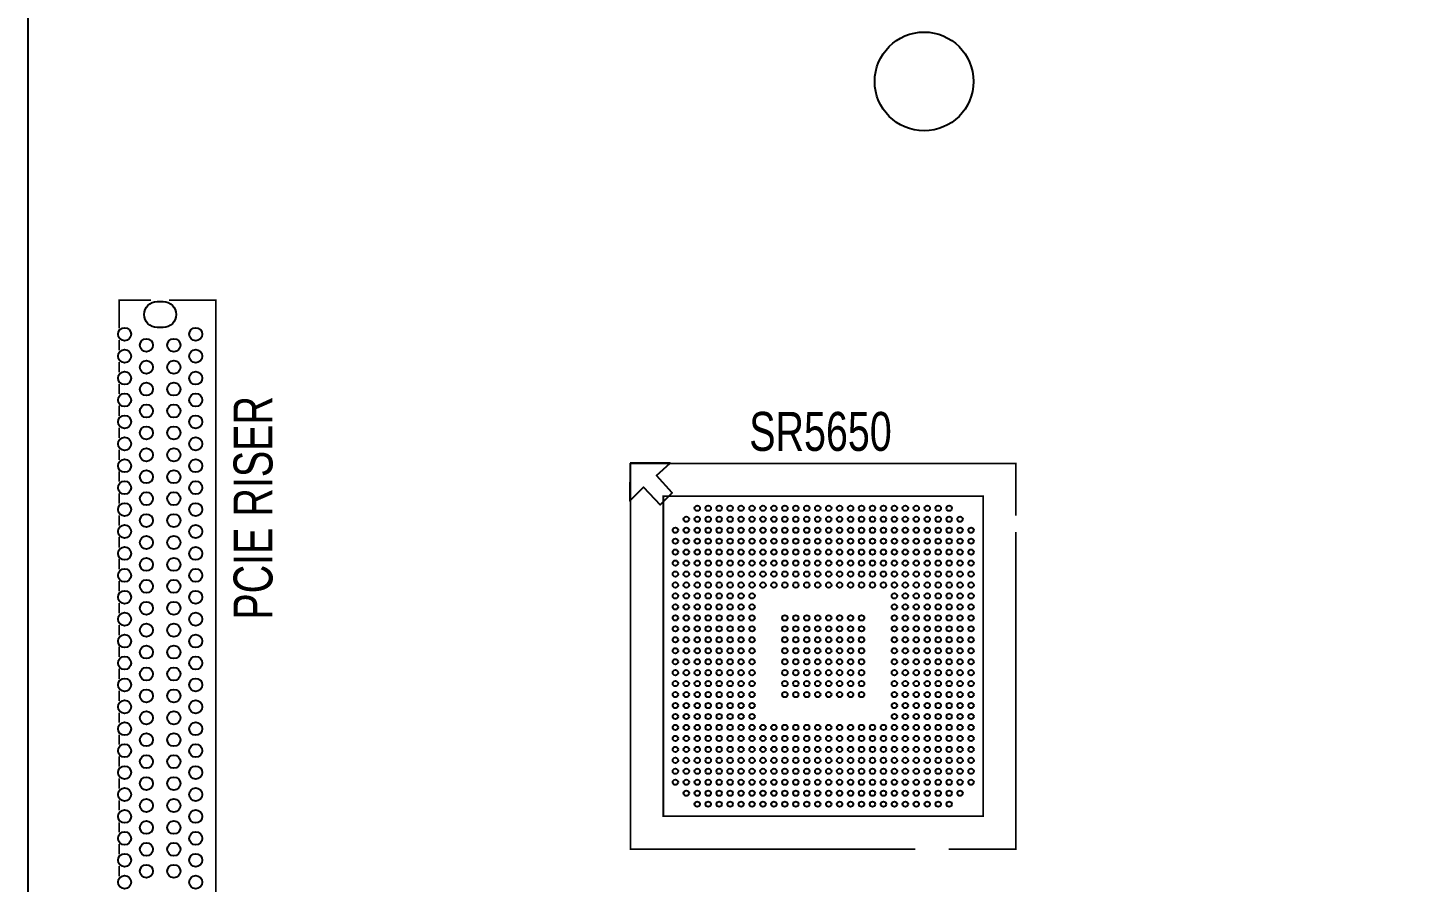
# Model space of a CAD drawing. Extents: x 0 to 344, y -1 to 330.
# Drawn here: x 0 to 126.9, y 78.4 to 156.4 of the extents above; entities that cross this region are included whole.
import ezdxf

# ---------------------------------------------------------------- set-up
doc = ezdxf.new("R2010")
doc.units = 0
for name, color, linetype in [('BOARD_GEOMETRY_OUTLINE', 2, 'CONTINUOUS'), ('BOARD_GEOMETRY_SILKSCREEN_TOP', 1, 'CONTINUOUS'), ('PACKAGE_GEOMETRY_SILKSCREEN_TOP', 3, 'CONTINUOUS'), ('PIN_TOP', 4, 'CONTINUOUS')]:
    doc.layers.add(name, color=color, linetype=linetype)

msp = doc.modelspace()

# ---------------------------------------------------------------- linework, layer by layer
at = {"layer": 'BOARD_GEOMETRY_OUTLINE'}
msp.add_lwpolyline([(0, 328.200004), (0, 1.999996, 0.414214), (1.999996, 0), (328.200004, 0, 0.414214), (330.2, 1.999996), (330.2, 328.200004, 0.414214), (328.200004, 330.2), (1.999996, 330.2, 0.414214)], format="xyb", close=True, dxfattribs=at)
msp.add_lwpolyline([(0, 328.200004), (0, 1.999996, 0.414214), (1.999996, 0), (328.200004, 0, 0.414214), (330.2, 1.999996)], format="xyb", dxfattribs=at)
at = {"layer": 'BOARD_GEOMETRY_SILKSCREEN_TOP', "const_width": 0.1524}
msp.add_lwpolyline([(75.847702, 145.005552), (75.84694, 145.00479)], dxfattribs=at)
at = {"layer": 'PACKAGE_GEOMETRY_SILKSCREEN_TOP', "const_width": 0.1524}
for points in [[(11.247882, 131.563364), (8.336026, 131.563364), (8.336026, 128.985264)], [(8.336026, 45.927264), (8.336026, 42.333164), (17.186148, 42.333164), (17.186148, 131.563364), (12.898882, 131.563364)], [(8.336026, 126.978664), (8.336026, 127.918464)], [(8.336026, 124.972064), (8.336026, 125.911864)], [(8.336026, 122.990864), (8.336026, 123.905264)], [(8.336026, 120.984264), (8.336026, 121.924064)], [(8.336026, 118.977664), (8.336026, 119.917464)], [(8.336026, 116.971064), (8.336026, 117.910864)], [(81.04124, 81.468214), (55.036212, 81.468214), (55.036212, 116.668042)], [(55.036212, 116.668042), (90.23604, 116.668042), (90.23604, 111.893858)], [(8.336026, 114.989864), (8.336026, 115.929664)], [(8.336026, 112.983264), (8.336026, 113.923064)], [(8.336026, 110.976664), (8.336026, 111.916464)], [(90.23604, 110.407958), (90.23604, 81.468214), (84.08924, 81.468214)], [(8.336026, 108.970064), (8.336026, 109.935264)], [(8.336026, 106.988864), (8.336026, 107.928664)], [(8.336026, 104.982264), (8.336026, 105.922064)], [(8.336026, 102.975664), (8.336026, 103.915464)], [(8.336026, 100.969064), (8.336026, 101.908864)], [(8.336026, 98.987864), (8.336026, 99.927664)], [(8.336026, 96.981264), (8.336026, 97.921064)], [(8.336026, 94.974664), (8.336026, 95.914464)], [(8.336026, 92.993464), (8.336026, 93.907864)], [(8.336026, 90.986864), (8.336026, 91.901264)], [(8.336026, 88.980264), (8.336026, 89.920064)], [(8.336026, 86.973664), (8.336026, 87.913464)], [(8.336026, 84.992464), (8.336026, 85.906864)], [(8.336026, 82.985864), (8.336026, 83.925664)], [(8.336026, 80.979264), (8.336026, 81.919064)], [(8.336026, 78.972664), (8.336026, 79.912464)]]:
    msp.add_lwpolyline(points, dxfattribs=at)
at = {"layer": 'PACKAGE_GEOMETRY_SILKSCREEN_TOP'}
msp.add_lwpolyline([(55.008526, 116.695728), (54.983126, 113.241328), (56.227726, 114.511328), (57.751726, 112.885728), (58.843926, 113.977928), (57.421526, 115.552728), (58.666126, 116.695728)], close=True, dxfattribs=at)
msp.add_lwpolyline([(55.008526, 116.695728), (54.983126, 113.241328), (56.227726, 114.511328), (57.751726, 112.885728), (58.843926, 113.977928), (57.421526, 115.552728), (58.666126, 116.695728)], close=True, dxfattribs=at)
at = {"layer": 'PACKAGE_GEOMETRY_SILKSCREEN_TOP', "const_width": 0.1524}
msp.add_lwpolyline([(58.036206, 113.668048), (87.236046, 113.668048), (87.236046, 84.468208), (58.036206, 84.468208)], close=True, dxfattribs=at)
at = {"layer": 'PIN_TOP'}
msp.add_lwpolyline([(11.806682, 131.429252), (12.365482, 131.429252, -1), (12.365482, 129.067052), (11.806682, 129.067052, -1)], format="xyb", close=True, dxfattribs=at)
for centre, radius in [((81.849976, 151.51989), 4.5085), ((8.836152, 128.448308), 0.5969), ((15.336012, 128.448308), 0.5969), ((8.836152, 126.448312), 0.5969), ((10.836148, 127.44831), 0.5969), ((13.336016, 127.44831), 0.5969), ((15.336012, 126.448312), 0.5969), ((10.836148, 125.448314), 0.5969), ((13.336016, 125.448314), 0.5969), ((8.836152, 124.448316), 0.5969), ((15.336012, 124.448316), 0.5969), ((10.836148, 123.448318), 0.5969), ((13.336016, 123.448318), 0.5969), ((8.836152, 122.44832), 0.5969), ((10.836148, 121.448322), 0.5969), ((13.336016, 121.448322), 0.5969), ((15.336012, 122.44832), 0.5969), ((8.836152, 120.448324), 0.5969), ((15.336012, 120.448324), 0.5969), ((10.836148, 119.448326), 0.5969), ((13.336016, 119.448326), 0.5969), ((8.836152, 118.448328), 0.5969), ((10.836148, 117.44833), 0.5969), ((13.336016, 117.44833), 0.5969), ((15.336012, 118.448328), 0.5969), ((8.836152, 116.448332), 0.5969), ((15.336012, 116.448332), 0.5969), ((10.836148, 115.448334), 0.5969), ((13.336016, 115.448334), 0.5969), ((8.836152, 114.448336), 0.5969), ((15.336012, 114.448336), 0.5969), ((8.836152, 112.44834), 0.5969), ((10.836148, 113.448338), 0.5969), ((13.336016, 113.448338), 0.5969), ((15.336012, 112.44834), 0.5969), ((10.836148, 111.448342), 0.5969), ((13.336016, 111.448342), 0.5969), ((60.136024, 111.56823), 0.24511), ((61.136022, 112.568228), 0.24511), ((61.136022, 111.56823), 0.24511), ((62.13602, 112.568228), 0.24511), ((62.13602, 111.56823), 0.24511), ((63.136018, 112.568228), 0.24511), ((63.136018, 111.56823), 0.24511), ((64.136016, 112.568228), 0.24511), ((64.136016, 111.56823), 0.24511), ((65.136014, 112.568228), 0.24511), ((65.136014, 111.56823), 0.24511), ((66.136012, 112.568228), 0.24511), ((66.136012, 111.56823), 0.24511), ((67.13601, 112.568228), 0.24511), ((67.13601, 111.56823), 0.24511), ((68.136008, 112.568228), 0.24511), ((68.136008, 111.56823), 0.24511), ((69.136006, 112.568228), 0.24511), ((69.136006, 111.56823), 0.24511), ((70.136004, 112.568228), 0.24511), ((70.136004, 111.56823), 0.24511), ((71.136002, 112.568228), 0.24511), ((71.136002, 111.56823), 0.24511), ((72.136, 112.568228), 0.24511), ((72.136, 111.56823), 0.24511), ((73.136252, 112.568228), 0.24511), ((73.136252, 111.56823), 0.24511), ((74.13625, 112.568228), 0.24511), ((74.13625, 111.56823), 0.24511), ((75.136248, 112.568228), 0.24511), ((75.136248, 111.56823), 0.24511), ((76.136246, 112.568228), 0.24511), ((76.136246, 111.56823), 0.24511), ((77.136244, 112.568228), 0.24511), ((77.136244, 111.56823), 0.24511), ((78.136242, 112.568228), 0.24511), ((78.136242, 111.56823), 0.24511), ((79.13624, 112.568228), 0.24511), ((79.13624, 111.56823), 0.24511), ((80.136238, 112.568228), 0.24511), ((80.136238, 111.56823), 0.24511), ((81.136236, 112.568228), 0.24511), ((81.136236, 111.56823), 0.24511), ((82.136234, 112.568228), 0.24511), ((82.136234, 111.56823), 0.24511), ((83.136232, 112.568228), 0.24511), ((83.136232, 111.56823), 0.24511), ((84.13623, 112.568228), 0.24511), ((84.13623, 111.56823), 0.24511), ((85.136228, 111.56823), 0.24511), ((8.836152, 110.448344), 0.5969), ((15.336012, 110.448344), 0.5969), ((59.136026, 110.568232), 0.24511), ((60.136024, 110.568232), 0.24511), ((61.136022, 110.568232), 0.24511), ((62.13602, 110.568232), 0.24511), ((63.136018, 110.568232), 0.24511), ((64.136016, 110.568232), 0.24511), ((65.136014, 110.568232), 0.24511), ((66.136012, 110.568232), 0.24511), ((67.13601, 110.568232), 0.24511), ((68.136008, 110.568232), 0.24511), ((69.136006, 110.568232), 0.24511), ((70.136004, 110.568232), 0.24511), ((71.136002, 110.568232), 0.24511), ((72.136, 110.568232), 0.24511), ((73.136252, 110.568232), 0.24511), ((74.13625, 110.568232), 0.24511), ((75.136248, 110.568232), 0.24511), ((76.136246, 110.568232), 0.24511), ((77.136244, 110.568232), 0.24511), ((78.136242, 110.568232), 0.24511), ((79.13624, 110.568232), 0.24511), ((80.136238, 110.568232), 0.24511), ((81.136236, 110.568232), 0.24511), ((82.136234, 110.568232), 0.24511), ((83.136232, 110.568232), 0.24511), ((84.13623, 110.568232), 0.24511), ((85.136228, 110.568232), 0.24511), ((86.136226, 110.568232), 0.24511), ((10.836148, 109.448346), 0.5969), ((13.336016, 109.448346), 0.5969), ((59.136026, 109.568234), 0.24511), ((60.136024, 109.568234), 0.24511), ((61.136022, 109.568234), 0.24511), ((62.13602, 109.568234), 0.24511), ((63.136018, 109.568234), 0.24511), ((64.136016, 109.568234), 0.24511), ((65.136014, 109.568234), 0.24511), ((66.136012, 109.568234), 0.24511), ((67.13601, 109.568234), 0.24511), ((68.136008, 109.568234), 0.24511), ((69.136006, 109.568234), 0.24511), ((70.136004, 109.568234), 0.24511), ((71.136002, 109.568234), 0.24511), ((72.136, 109.568234), 0.24511), ((73.136252, 109.568234), 0.24511), ((74.13625, 109.568234), 0.24511), ((75.136248, 109.568234), 0.24511), ((76.136246, 109.568234), 0.24511), ((77.136244, 109.568234), 0.24511), ((78.136242, 109.568234), 0.24511), ((79.13624, 109.568234), 0.24511), ((80.136238, 109.568234), 0.24511), ((81.136236, 109.568234), 0.24511), ((82.136234, 109.568234), 0.24511), ((83.136232, 109.568234), 0.24511), ((84.13623, 109.568234), 0.24511), ((85.136228, 109.568234), 0.24511), ((86.136226, 109.568234), 0.24511), ((8.836152, 108.448348), 0.5969), ((10.836148, 107.44835), 0.5969), ((13.336016, 107.44835), 0.5969), ((15.336012, 108.448348), 0.5969), ((59.136026, 108.568236), 0.24511), ((60.136024, 108.568236), 0.24511), ((61.136022, 108.568236), 0.24511), ((62.13602, 108.568236), 0.24511), ((63.136018, 108.568236), 0.24511), ((64.136016, 108.568236), 0.24511), ((65.136014, 108.568236), 0.24511), ((66.136012, 108.568236), 0.24511), ((67.13601, 108.568236), 0.24511), ((68.136008, 108.568236), 0.24511), ((69.136006, 108.568236), 0.24511), ((70.136004, 108.568236), 0.24511), ((71.136002, 108.568236), 0.24511), ((72.136, 108.568236), 0.24511), ((73.136252, 108.568236), 0.24511), ((74.13625, 108.568236), 0.24511), ((75.136248, 108.568236), 0.24511), ((76.136246, 108.568236), 0.24511), ((77.136244, 108.568236), 0.24511), ((78.136242, 108.568236), 0.24511), ((79.13624, 108.568236), 0.24511), ((80.136238, 108.568236), 0.24511), ((81.136236, 108.568236), 0.24511), ((82.136234, 108.568236), 0.24511), ((83.136232, 108.568236), 0.24511), ((84.13623, 108.568236), 0.24511), ((85.136228, 108.568236), 0.24511), ((86.136226, 108.568236), 0.24511), ((8.836152, 106.448352), 0.5969), ((15.336012, 106.448352), 0.5969), ((59.136026, 107.568238), 0.24511), ((59.136026, 106.56824), 0.24511), ((60.136024, 107.568238), 0.24511), ((60.136024, 106.56824), 0.24511), ((61.136022, 107.568238), 0.24511), ((61.136022, 106.56824), 0.24511), ((62.13602, 107.568238), 0.24511), ((62.13602, 106.56824), 0.24511), ((63.136018, 107.568238), 0.24511), ((63.136018, 106.56824), 0.24511), ((64.136016, 107.568238), 0.24511), ((64.136016, 106.56824), 0.24511), ((65.136014, 107.568238), 0.24511), ((65.136014, 106.56824), 0.24511), ((66.136012, 107.568238), 0.24511), ((66.136012, 106.56824), 0.24511), ((67.13601, 107.568238), 0.24511), ((67.13601, 106.56824), 0.24511), ((68.136008, 107.568238), 0.24511), ((68.136008, 106.56824), 0.24511), ((69.136006, 107.568238), 0.24511), ((69.136006, 106.56824), 0.24511), ((70.136004, 107.568238), 0.24511), ((70.136004, 106.56824), 0.24511), ((71.136002, 107.568238), 0.24511), ((71.136002, 106.56824), 0.24511), ((72.136, 107.568238), 0.24511), ((72.136, 106.56824), 0.24511), ((73.136252, 107.568238), 0.24511), ((73.136252, 106.56824), 0.24511), ((74.13625, 107.568238), 0.24511), ((74.13625, 106.56824), 0.24511), ((75.136248, 107.568238), 0.24511), ((75.136248, 106.56824), 0.24511), ((76.136246, 107.568238), 0.24511), ((76.136246, 106.56824), 0.24511), ((77.136244, 107.568238), 0.24511), ((77.136244, 106.56824), 0.24511), ((78.136242, 107.568238), 0.24511), ((78.136242, 106.56824), 0.24511), ((79.13624, 107.568238), 0.24511), ((79.13624, 106.56824), 0.24511), ((80.136238, 107.568238), 0.24511), ((80.136238, 106.56824), 0.24511), ((81.136236, 107.568238), 0.24511), ((81.136236, 106.56824), 0.24511), ((82.136234, 107.568238), 0.24511), ((82.136234, 106.56824), 0.24511), ((83.136232, 107.568238), 0.24511), ((83.136232, 106.56824), 0.24511), ((84.13623, 107.568238), 0.24511), ((84.13623, 106.56824), 0.24511), ((85.136228, 107.568238), 0.24511), ((85.136228, 106.56824), 0.24511), ((86.136226, 107.568238), 0.24511), ((86.136226, 106.56824), 0.24511), ((10.836148, 105.448354), 0.5969), ((13.336016, 105.448354), 0.5969), ((59.136026, 105.568242), 0.24511), ((60.136024, 105.568242), 0.24511), ((61.136022, 105.568242), 0.24511), ((62.13602, 105.568242), 0.24511), ((63.136018, 105.568242), 0.24511), ((64.136016, 105.568242), 0.24511), ((65.136014, 105.568242), 0.24511), ((66.136012, 105.568242), 0.24511), ((67.13601, 105.568242), 0.24511), ((68.136008, 105.568242), 0.24511), ((69.136006, 105.568242), 0.24511), ((70.136004, 105.568242), 0.24511), ((71.136002, 105.568242), 0.24511), ((72.136, 105.568242), 0.24511), ((73.136252, 105.568242), 0.24511), ((74.13625, 105.568242), 0.24511), ((75.136248, 105.568242), 0.24511), ((76.136246, 105.568242), 0.24511), ((77.136244, 105.568242), 0.24511), ((78.136242, 105.568242), 0.24511), ((79.13624, 105.568242), 0.24511), ((80.136238, 105.568242), 0.24511), ((81.136236, 105.568242), 0.24511), ((82.136234, 105.568242), 0.24511), ((83.136232, 105.568242), 0.24511), ((84.13623, 105.568242), 0.24511), ((85.136228, 105.568242), 0.24511), ((86.136226, 105.568242), 0.24511), ((8.836152, 104.448356), 0.5969), ((10.836148, 103.448358), 0.5969), ((13.336016, 103.448358), 0.5969), ((15.336012, 104.448356), 0.5969), ((59.136026, 104.568244), 0.24511), ((60.136024, 104.568244), 0.24511), ((61.136022, 104.568244), 0.24511), ((62.13602, 104.568244), 0.24511), ((63.136018, 104.568244), 0.24511), ((64.136016, 104.568244), 0.24511), ((65.136014, 104.568244), 0.24511), ((66.136012, 104.568244), 0.24511), ((79.13624, 104.568244), 0.24511), ((80.136238, 104.568244), 0.24511), ((81.136236, 104.568244), 0.24511), ((82.136234, 104.568244), 0.24511), ((83.136232, 104.568244), 0.24511), ((84.13623, 104.568244), 0.24511), ((85.136228, 104.568244), 0.24511), ((86.136226, 104.568244), 0.24511), ((8.836152, 102.44836), 0.5969), ((15.336012, 102.44836), 0.5969), ((59.136026, 103.568246), 0.24511), ((59.136026, 102.568248), 0.24511), ((60.136024, 103.568246), 0.24511), ((60.136024, 102.568248), 0.24511), ((61.136022, 103.568246), 0.24511), ((61.136022, 102.568248), 0.24511), ((62.13602, 103.568246), 0.24511), ((62.13602, 102.568248), 0.24511), ((63.136018, 103.568246), 0.24511), ((63.136018, 102.568248), 0.24511), ((64.136016, 103.568246), 0.24511), ((64.136016, 102.568248), 0.24511), ((65.136014, 103.568246), 0.24511), ((65.136014, 102.568248), 0.24511), ((66.136012, 103.568246), 0.24511), ((66.136012, 102.568248), 0.24511), ((69.136006, 102.568248), 0.24511), ((70.136004, 102.568248), 0.24511), ((71.136002, 102.568248), 0.24511), ((72.136, 102.568248), 0.24511), ((73.136252, 102.568248), 0.24511), ((74.13625, 102.568248), 0.24511), ((75.136248, 102.568248), 0.24511), ((76.136246, 102.568248), 0.24511), ((79.13624, 103.568246), 0.24511), ((79.13624, 102.568248), 0.24511), ((80.136238, 103.568246), 0.24511), ((80.136238, 102.568248), 0.24511), ((81.136236, 103.568246), 0.24511), ((81.136236, 102.568248), 0.24511), ((82.136234, 103.568246), 0.24511), ((82.136234, 102.568248), 0.24511), ((83.136232, 103.568246), 0.24511), ((83.136232, 102.568248), 0.24511), ((84.13623, 103.568246), 0.24511), ((84.13623, 102.568248), 0.24511), ((85.136228, 103.568246), 0.24511), ((85.136228, 102.568248), 0.24511), ((86.136226, 103.568246), 0.24511), ((86.136226, 102.568248), 0.24511), ((10.836148, 101.448362), 0.5969), ((13.336016, 101.448362), 0.5969), ((59.136026, 101.56825), 0.24511), ((60.136024, 101.56825), 0.24511), ((61.136022, 101.56825), 0.24511), ((62.13602, 101.56825), 0.24511), ((63.136018, 101.56825), 0.24511), ((64.136016, 101.56825), 0.24511), ((65.136014, 101.56825), 0.24511), ((66.136012, 101.56825), 0.24511), ((69.136006, 101.56825), 0.24511), ((70.136004, 101.56825), 0.24511), ((71.136002, 101.56825), 0.24511), ((72.136, 101.56825), 0.24511), ((73.136252, 101.56825), 0.24511), ((74.13625, 101.56825), 0.24511), ((75.136248, 101.56825), 0.24511), ((76.136246, 101.56825), 0.24511), ((79.13624, 101.56825), 0.24511), ((80.136238, 101.56825), 0.24511), ((81.136236, 101.56825), 0.24511), ((82.136234, 101.56825), 0.24511), ((83.136232, 101.56825), 0.24511), ((84.13623, 101.56825), 0.24511), ((85.136228, 101.56825), 0.24511), ((86.136226, 101.56825), 0.24511), ((8.836152, 100.448364), 0.5969), ((15.336012, 100.448364), 0.5969), ((59.136026, 100.568252), 0.24511), ((60.136024, 100.568252), 0.24511), ((61.136022, 100.568252), 0.24511), ((62.13602, 100.568252), 0.24511), ((63.136018, 100.568252), 0.24511), ((64.136016, 100.568252), 0.24511), ((65.136014, 100.568252), 0.24511), ((66.136012, 100.568252), 0.24511), ((69.136006, 100.568252), 0.24511), ((70.136004, 100.568252), 0.24511), ((71.136002, 100.568252), 0.24511), ((72.136, 100.568252), 0.24511), ((73.136252, 100.568252), 0.24511), ((74.13625, 100.568252), 0.24511), ((75.136248, 100.568252), 0.24511), ((76.136246, 100.568252), 0.24511), ((79.13624, 100.568252), 0.24511), ((80.136238, 100.568252), 0.24511), ((81.136236, 100.568252), 0.24511), ((82.136234, 100.568252), 0.24511), ((83.136232, 100.568252), 0.24511), ((84.13623, 100.568252), 0.24511), ((85.136228, 100.568252), 0.24511), ((86.136226, 100.568252), 0.24511), ((8.836152, 98.448368), 0.5969), ((10.836148, 99.448366), 0.5969), ((13.336016, 99.448366), 0.5969), ((15.336012, 98.448368), 0.5969), ((59.136026, 99.568254), 0.24511), ((60.136024, 99.568254), 0.24511), ((61.136022, 99.568254), 0.24511), ((62.13602, 99.568254), 0.24511), ((63.136018, 99.568254), 0.24511), ((64.136016, 99.568254), 0.24511), ((65.136014, 99.568254), 0.24511), ((66.136012, 99.568254), 0.24511), ((69.136006, 99.568254), 0.24511), ((70.136004, 99.568254), 0.24511), ((71.136002, 99.568254), 0.24511), ((72.136, 99.568254), 0.24511), ((73.136252, 99.568254), 0.24511), ((74.13625, 99.568254), 0.24511), ((75.136248, 99.568254), 0.24511), ((76.136246, 99.568254), 0.24511), ((79.13624, 99.568254), 0.24511), ((80.136238, 99.568254), 0.24511), ((81.136236, 99.568254), 0.24511), ((82.136234, 99.568254), 0.24511), ((83.136232, 99.568254), 0.24511), ((84.13623, 99.568254), 0.24511), ((85.136228, 99.568254), 0.24511), ((86.136226, 99.568254), 0.24511), ((10.836148, 97.44837), 0.5969), ((13.336016, 97.44837), 0.5969), ((59.136026, 98.568002), 0.24511), ((59.136026, 97.568004), 0.24511), ((60.136024, 98.568002), 0.24511), ((60.136024, 97.568004), 0.24511), ((61.136022, 98.568002), 0.24511), ((61.136022, 97.568004), 0.24511), ((62.13602, 98.568002), 0.24511), ((62.13602, 97.568004), 0.24511), ((63.136018, 98.568002), 0.24511), ((63.136018, 97.568004), 0.24511), ((64.136016, 98.568002), 0.24511), ((64.136016, 97.568004), 0.24511), ((65.136014, 98.568002), 0.24511), ((65.136014, 97.568004), 0.24511), ((66.136012, 98.568002), 0.24511), ((66.136012, 97.568004), 0.24511), ((69.136006, 98.568002), 0.24511), ((69.136006, 97.568004), 0.24511), ((70.136004, 98.568002), 0.24511), ((70.136004, 97.568004), 0.24511), ((71.136002, 98.568002), 0.24511), ((71.136002, 97.568004), 0.24511), ((72.136, 98.568002), 0.24511), ((72.136, 97.568004), 0.24511), ((73.136252, 98.568002), 0.24511), ((73.136252, 97.568004), 0.24511), ((74.13625, 98.568002), 0.24511), ((74.13625, 97.568004), 0.24511), ((75.136248, 98.568002), 0.24511), ((75.136248, 97.568004), 0.24511), ((76.136246, 98.568002), 0.24511), ((76.136246, 97.568004), 0.24511), ((79.13624, 98.568002), 0.24511), ((79.13624, 97.568004), 0.24511), ((80.136238, 98.568002), 0.24511), ((80.136238, 97.568004), 0.24511), ((81.136236, 98.568002), 0.24511), ((81.136236, 97.568004), 0.24511), ((82.136234, 98.568002), 0.24511), ((82.136234, 97.568004), 0.24511), ((83.136232, 98.568002), 0.24511), ((83.136232, 97.568004), 0.24511), ((84.13623, 98.568002), 0.24511), ((84.13623, 97.568004), 0.24511), ((85.136228, 98.568002), 0.24511), ((85.136228, 97.568004), 0.24511), ((86.136226, 98.568002), 0.24511), ((86.136226, 97.568004), 0.24511), ((8.836152, 96.448372), 0.5969), ((15.336012, 96.448372), 0.5969), ((59.136026, 96.568006), 0.24511), ((60.136024, 96.568006), 0.24511), ((61.136022, 96.568006), 0.24511), ((62.13602, 96.568006), 0.24511), ((63.136018, 96.568006), 0.24511), ((64.136016, 96.568006), 0.24511), ((65.136014, 96.568006), 0.24511), ((66.136012, 96.568006), 0.24511), ((69.136006, 96.568006), 0.24511), ((70.136004, 96.568006), 0.24511), ((71.136002, 96.568006), 0.24511), ((72.136, 96.568006), 0.24511), ((73.136252, 96.568006), 0.24511), ((74.13625, 96.568006), 0.24511), ((75.136248, 96.568006), 0.24511), ((76.136246, 96.568006), 0.24511), ((79.13624, 96.568006), 0.24511), ((80.136238, 96.568006), 0.24511), ((81.136236, 96.568006), 0.24511), ((82.136234, 96.568006), 0.24511), ((83.136232, 96.568006), 0.24511), ((84.13623, 96.568006), 0.24511), ((85.136228, 96.568006), 0.24511), ((86.136226, 96.568006), 0.24511), ((10.836148, 95.448374), 0.5969), ((13.336016, 95.448374), 0.5969), ((59.136026, 95.568008), 0.24511), ((60.136024, 95.568008), 0.24511), ((61.136022, 95.568008), 0.24511), ((62.13602, 95.568008), 0.24511), ((63.136018, 95.568008), 0.24511), ((64.136016, 95.568008), 0.24511), ((65.136014, 95.568008), 0.24511), ((66.136012, 95.568008), 0.24511), ((69.136006, 95.568008), 0.24511), ((70.136004, 95.568008), 0.24511), ((71.136002, 95.568008), 0.24511), ((72.136, 95.568008), 0.24511), ((73.136252, 95.568008), 0.24511), ((74.13625, 95.568008), 0.24511), ((75.136248, 95.568008), 0.24511), ((76.136246, 95.568008), 0.24511), ((79.13624, 95.568008), 0.24511), ((80.136238, 95.568008), 0.24511), ((81.136236, 95.568008), 0.24511), ((82.136234, 95.568008), 0.24511), ((83.136232, 95.568008), 0.24511), ((84.13623, 95.568008), 0.24511), ((85.136228, 95.568008), 0.24511), ((86.136226, 95.568008), 0.24511), ((8.836152, 94.448376), 0.5969), ((10.836148, 93.448378), 0.5969), ((13.336016, 93.448378), 0.5969), ((15.336012, 94.448376), 0.5969), ((59.136026, 94.56801), 0.24511), ((60.136024, 94.56801), 0.24511), ((61.136022, 94.56801), 0.24511), ((62.13602, 94.56801), 0.24511), ((63.136018, 94.56801), 0.24511), ((64.136016, 94.56801), 0.24511), ((65.136014, 94.56801), 0.24511), ((66.136012, 94.56801), 0.24511), ((79.13624, 94.56801), 0.24511), ((80.136238, 94.56801), 0.24511), ((81.136236, 94.56801), 0.24511), ((82.136234, 94.56801), 0.24511), ((83.136232, 94.56801), 0.24511), ((84.13623, 94.56801), 0.24511), ((85.136228, 94.56801), 0.24511), ((86.136226, 94.56801), 0.24511), ((8.836152, 92.44838), 0.5969), ((15.336012, 92.44838), 0.5969), ((59.136026, 93.568012), 0.24511), ((59.136026, 92.568014), 0.24511), ((60.136024, 93.568012), 0.24511), ((60.136024, 92.568014), 0.24511), ((61.136022, 93.568012), 0.24511), ((61.136022, 92.568014), 0.24511), ((62.13602, 93.568012), 0.24511), ((62.13602, 92.568014), 0.24511), ((63.136018, 93.568012), 0.24511), ((63.136018, 92.568014), 0.24511), ((64.136016, 93.568012), 0.24511), ((64.136016, 92.568014), 0.24511), ((65.136014, 93.568012), 0.24511), ((65.136014, 92.568014), 0.24511), ((66.136012, 93.568012), 0.24511), ((66.136012, 92.568014), 0.24511), ((67.13601, 92.568014), 0.24511), ((68.136008, 92.568014), 0.24511), ((69.136006, 92.568014), 0.24511), ((70.136004, 92.568014), 0.24511), ((71.136002, 92.568014), 0.24511), ((72.136, 92.568014), 0.24511), ((73.136252, 92.568014), 0.24511), ((74.13625, 92.568014), 0.24511), ((75.136248, 92.568014), 0.24511), ((76.136246, 92.568014), 0.24511), ((77.136244, 92.568014), 0.24511), ((78.136242, 92.568014), 0.24511), ((79.13624, 93.568012), 0.24511), ((79.13624, 92.568014), 0.24511), ((80.136238, 93.568012), 0.24511), ((80.136238, 92.568014), 0.24511), ((81.136236, 93.568012), 0.24511), ((81.136236, 92.568014), 0.24511), ((82.136234, 93.568012), 0.24511), ((82.136234, 92.568014), 0.24511), ((83.136232, 93.568012), 0.24511), ((83.136232, 92.568014), 0.24511), ((84.13623, 93.568012), 0.24511), ((84.13623, 92.568014), 0.24511), ((85.136228, 93.568012), 0.24511), ((85.136228, 92.568014), 0.24511), ((86.136226, 93.568012), 0.24511), ((86.136226, 92.568014), 0.24511), ((10.836148, 91.448382), 0.5969), ((13.336016, 91.448382), 0.5969), ((59.136026, 91.568016), 0.24511), ((60.136024, 91.568016), 0.24511), ((61.136022, 91.568016), 0.24511), ((62.13602, 91.568016), 0.24511), ((63.136018, 91.568016), 0.24511), ((64.136016, 91.568016), 0.24511), ((65.136014, 91.568016), 0.24511), ((66.136012, 91.568016), 0.24511), ((67.13601, 91.568016), 0.24511), ((68.136008, 91.568016), 0.24511), ((69.136006, 91.568016), 0.24511), ((70.136004, 91.568016), 0.24511), ((71.136002, 91.568016), 0.24511), ((72.136, 91.568016), 0.24511), ((73.136252, 91.568016), 0.24511), ((74.13625, 91.568016), 0.24511), ((75.136248, 91.568016), 0.24511), ((76.136246, 91.568016), 0.24511), ((77.136244, 91.568016), 0.24511), ((78.136242, 91.568016), 0.24511), ((79.13624, 91.568016), 0.24511), ((80.136238, 91.568016), 0.24511), ((81.136236, 91.568016), 0.24511), ((82.136234, 91.568016), 0.24511), ((83.136232, 91.568016), 0.24511), ((84.13623, 91.568016), 0.24511), ((85.136228, 91.568016), 0.24511), ((86.136226, 91.568016), 0.24511), ((8.836152, 90.448384), 0.5969), ((15.336012, 90.448384), 0.5969), ((59.136026, 90.568018), 0.24511), ((60.136024, 90.568018), 0.24511), ((61.136022, 90.568018), 0.24511), ((62.13602, 90.568018), 0.24511), ((63.136018, 90.568018), 0.24511), ((64.136016, 90.568018), 0.24511), ((65.136014, 90.568018), 0.24511), ((66.136012, 90.568018), 0.24511), ((67.13601, 90.568018), 0.24511), ((68.136008, 90.568018), 0.24511), ((69.136006, 90.568018), 0.24511), ((70.136004, 90.568018), 0.24511), ((71.136002, 90.568018), 0.24511), ((72.136, 90.568018), 0.24511), ((73.136252, 90.568018), 0.24511), ((74.13625, 90.568018), 0.24511), ((75.136248, 90.568018), 0.24511), ((76.136246, 90.568018), 0.24511), ((77.136244, 90.568018), 0.24511), ((78.136242, 90.568018), 0.24511), ((79.13624, 90.568018), 0.24511), ((80.136238, 90.568018), 0.24511), ((81.136236, 90.568018), 0.24511), ((82.136234, 90.568018), 0.24511), ((83.136232, 90.568018), 0.24511), ((84.13623, 90.568018), 0.24511), ((85.136228, 90.568018), 0.24511), ((86.136226, 90.568018), 0.24511), ((8.836152, 88.448388), 0.5969), ((10.836148, 89.448386), 0.5969), ((13.336016, 89.448386), 0.5969), ((15.336012, 88.448388), 0.5969), ((59.136026, 89.56802), 0.24511), ((60.136024, 89.56802), 0.24511), ((61.136022, 89.56802), 0.24511), ((62.13602, 89.56802), 0.24511), ((63.136018, 89.56802), 0.24511), ((64.136016, 89.56802), 0.24511), ((65.136014, 89.56802), 0.24511), ((66.136012, 89.56802), 0.24511), ((67.13601, 89.56802), 0.24511), ((68.136008, 89.56802), 0.24511), ((69.136006, 89.56802), 0.24511), ((70.136004, 89.56802), 0.24511), ((71.136002, 89.56802), 0.24511), ((72.136, 89.56802), 0.24511), ((73.136252, 89.56802), 0.24511), ((74.13625, 89.56802), 0.24511), ((75.136248, 89.56802), 0.24511), ((76.136246, 89.56802), 0.24511), ((77.136244, 89.56802), 0.24511), ((78.136242, 89.56802), 0.24511), ((79.13624, 89.56802), 0.24511), ((80.136238, 89.56802), 0.24511), ((81.136236, 89.56802), 0.24511), ((82.136234, 89.56802), 0.24511), ((83.136232, 89.56802), 0.24511), ((84.13623, 89.56802), 0.24511), ((85.136228, 89.56802), 0.24511), ((86.136226, 89.56802), 0.24511), ((10.836148, 87.44839), 0.5969), ((13.336016, 87.44839), 0.5969), ((59.136026, 88.568022), 0.24511), ((59.136026, 87.568024), 0.24511), ((60.136024, 88.568022), 0.24511), ((60.136024, 87.568024), 0.24511), ((61.136022, 88.568022), 0.24511), ((61.136022, 87.568024), 0.24511), ((62.13602, 88.568022), 0.24511), ((62.13602, 87.568024), 0.24511), ((63.136018, 88.568022), 0.24511), ((63.136018, 87.568024), 0.24511), ((64.136016, 88.568022), 0.24511), ((64.136016, 87.568024), 0.24511), ((65.136014, 88.568022), 0.24511), ((65.136014, 87.568024), 0.24511), ((66.136012, 88.568022), 0.24511), ((66.136012, 87.568024), 0.24511), ((67.13601, 88.568022), 0.24511), ((67.13601, 87.568024), 0.24511), ((68.136008, 88.568022), 0.24511), ((68.136008, 87.568024), 0.24511), ((69.136006, 88.568022), 0.24511), ((69.136006, 87.568024), 0.24511), ((70.136004, 88.568022), 0.24511), ((70.136004, 87.568024), 0.24511), ((71.136002, 88.568022), 0.24511), ((71.136002, 87.568024), 0.24511), ((72.136, 88.568022), 0.24511), ((72.136, 87.568024), 0.24511), ((73.136252, 88.568022), 0.24511), ((73.136252, 87.568024), 0.24511), ((74.13625, 88.568022), 0.24511), ((74.13625, 87.568024), 0.24511), ((75.136248, 88.568022), 0.24511), ((75.136248, 87.568024), 0.24511), ((76.136246, 88.568022), 0.24511), ((76.136246, 87.568024), 0.24511), ((77.136244, 88.568022), 0.24511), ((77.136244, 87.568024), 0.24511), ((78.136242, 88.568022), 0.24511), ((78.136242, 87.568024), 0.24511), ((79.13624, 88.568022), 0.24511), ((79.13624, 87.568024), 0.24511), ((80.136238, 88.568022), 0.24511), ((80.136238, 87.568024), 0.24511), ((81.136236, 88.568022), 0.24511), ((81.136236, 87.568024), 0.24511), ((82.136234, 88.568022), 0.24511), ((82.136234, 87.568024), 0.24511), ((83.136232, 88.568022), 0.24511), ((83.136232, 87.568024), 0.24511), ((84.13623, 88.568022), 0.24511), ((84.13623, 87.568024), 0.24511), ((85.136228, 88.568022), 0.24511), ((85.136228, 87.568024), 0.24511), ((86.136226, 88.568022), 0.24511), ((86.136226, 87.568024), 0.24511), ((8.836152, 86.448138), 0.5969), ((15.336012, 86.448138), 0.5969), ((60.136024, 86.568026), 0.24511), ((61.136022, 86.568026), 0.24511), ((62.13602, 86.568026), 0.24511), ((63.136018, 86.568026), 0.24511), ((64.136016, 86.568026), 0.24511), ((65.136014, 86.568026), 0.24511), ((66.136012, 86.568026), 0.24511), ((67.13601, 86.568026), 0.24511), ((68.136008, 86.568026), 0.24511), ((69.136006, 86.568026), 0.24511), ((70.136004, 86.568026), 0.24511), ((71.136002, 86.568026), 0.24511), ((72.136, 86.568026), 0.24511), ((73.136252, 86.568026), 0.24511), ((74.13625, 86.568026), 0.24511), ((75.136248, 86.568026), 0.24511), ((76.136246, 86.568026), 0.24511), ((77.136244, 86.568026), 0.24511), ((78.136242, 86.568026), 0.24511), ((79.13624, 86.568026), 0.24511), ((80.136238, 86.568026), 0.24511), ((81.136236, 86.568026), 0.24511), ((82.136234, 86.568026), 0.24511), ((83.136232, 86.568026), 0.24511), ((84.13623, 86.568026), 0.24511), ((85.136228, 86.568026), 0.24511), ((8.836152, 84.448142), 0.5969), ((10.836148, 85.44814), 0.5969), ((13.336016, 85.44814), 0.5969), ((15.336012, 84.448142), 0.5969), ((61.136022, 85.568028), 0.24511), ((62.13602, 85.568028), 0.24511), ((63.136018, 85.568028), 0.24511), ((64.136016, 85.568028), 0.24511), ((65.136014, 85.568028), 0.24511), ((66.136012, 85.568028), 0.24511), ((67.13601, 85.568028), 0.24511), ((68.136008, 85.568028), 0.24511), ((69.136006, 85.568028), 0.24511), ((70.136004, 85.568028), 0.24511), ((71.136002, 85.568028), 0.24511), ((72.136, 85.568028), 0.24511), ((73.136252, 85.568028), 0.24511), ((74.13625, 85.568028), 0.24511), ((75.136248, 85.568028), 0.24511), ((76.136246, 85.568028), 0.24511), ((77.136244, 85.568028), 0.24511), ((78.136242, 85.568028), 0.24511), ((79.13624, 85.568028), 0.24511), ((80.136238, 85.568028), 0.24511), ((81.136236, 85.568028), 0.24511), ((82.136234, 85.568028), 0.24511), ((83.136232, 85.568028), 0.24511), ((84.13623, 85.568028), 0.24511), ((10.836148, 83.448144), 0.5969), ((13.336016, 83.448144), 0.5969), ((8.836152, 82.448146), 0.5969), ((15.336012, 82.448146), 0.5969), ((10.836148, 81.448148), 0.5969), ((13.336016, 81.448148), 0.5969), ((8.836152, 80.44815), 0.5969), ((10.836148, 79.448152), 0.5969), ((13.336016, 79.448152), 0.5969), ((15.336012, 80.44815), 0.5969), ((8.836152, 78.448154), 0.5969), ((15.336012, 78.448154), 0.5969)]:
    msp.add_circle(centre, radius, dxfattribs=at)

# ---------------------------------------------------------------- texts
at = {"layer": 'BOARD_GEOMETRY_SILKSCREEN_TOP', "width": 0.757143}
msp.add_text('PCIE RISER', height=3.556, rotation=90, dxfattribs=at).set_placement((22.34565, 102.40772))
msp.add_text('SR5650', height=3.556, dxfattribs=at).set_placement((65.882266, 117.808248))

doc.saveas('drawing.dxf')
